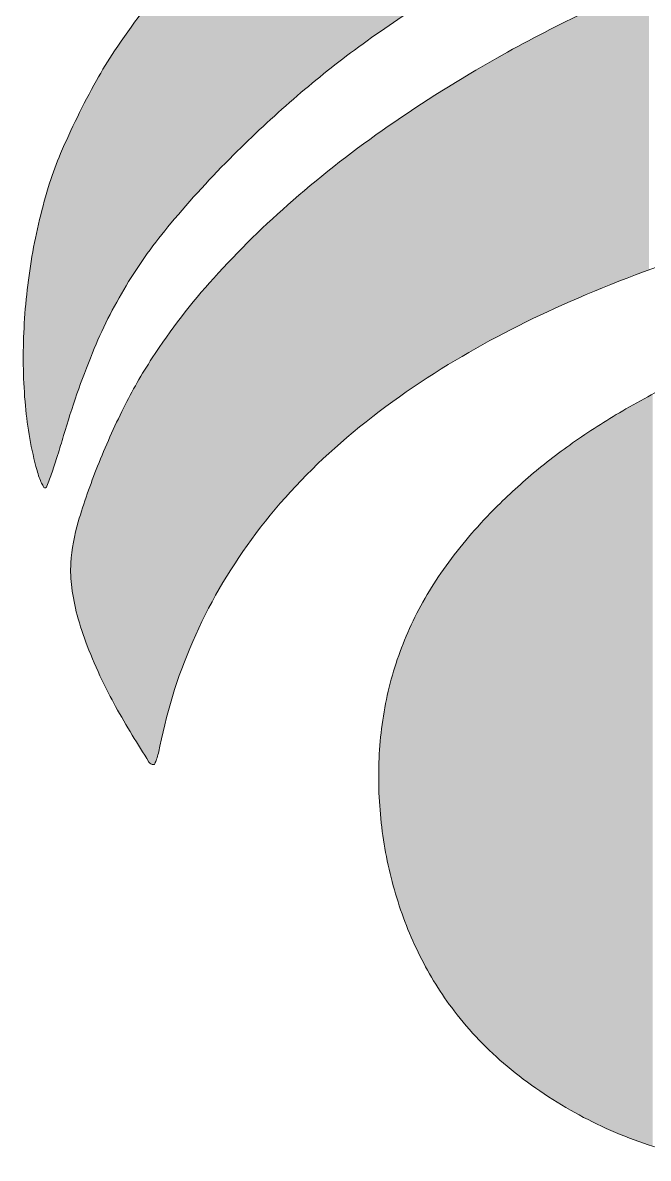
# Model space of a CAD drawing. Extents: x -882 to 613, y -179 to 366.
# Drawn here: x 412.93 to 417.63, y 100.53 to 109.05 of the extents above; entities that cross this region are included whole.
import ezdxf

# ---------------------------------------------------------------- set-up
doc = ezdxf.new("R2010")
doc.units = 0
doc.layers.get('0').update_dxf_attribs({"lineweight": 13})
doc.layers.add('G-XREF-____-OTLN', color=7, linetype='Continuous', lineweight=13)

# ---------------------------------------------------------------- blocks, each defined once
blk = doc.blocks.new('Blockreferenz-A0UJ2JDNXE')
at = {"layer": 'G-XREF-____-OTLN', "color": 242, "linetype": 'ByBlock', "lineweight": -2, "ltscale": 0.13, "true_color": 0xe50029}
for centre, major_axis, end_param in [((421.7307, 99.5181), (-3.9401, 9.8866), 0.135728), ((418.9271, 105.2791), (-4.8869, 4.1128), 0.109149), ((420.7955, 101.5805), (-4.8488, 7.6217), 0.070657), ((416.2457, 107.0761), (-2.6245, 1.7589), 0.0829), ((419.8438, 102.8661), (-4.4231, 5.9748), 0.078938), ((421.6934, 99.5839), (-5.2044, 9.1967), 0.091108), ((418.7506, 105.6831), (-5.266, 2.9286), 0.051133), ((420.853, 101.7066), (-5.8896, 6.7669), 0.068561), ((418.6082, 105.753), (-5.2663, 2.5857), 0.051285), ((420.3575, 101.5114), (-4.6837, 6.7576), 0.109968), ((415.3287, 107.1594), (-2.1125, 0.9059), 0.103249), ((420.1005, 102.4601), (-5.5869, 5.5941), 0.088022), ((417.2558, 106.5593), (-4.1217, 1.2835), 0.131493), ((419.5669, 102.42), (-4.6064, 5.2941), 0.118933), ((416.9199, 105.1283), (-2.8765, 2.4131), 0.153624), ((417.4786, 106.521), (-4.4772, 0.7703), 0.126554), ((421.452, 96.8451), (-3.487, 10.4645), 0.09603), ((417.8879, 103.9402), (-3.523, 3.19), 0.159272), ((416.7583, 105.2261), (-3.0503, 1.8467), 0.158377), ((420.0435, 100.0188), (-3.0659, 6.9083), 0.127481), ((417.1126, 106.5371), (-4.1726, 0.183), 0.131549), ((419.5095, 104.108), (-6.0545, 2.4606), 0.100627), ((417.0909, 104.4585), (-3.1873, 2.0726), 0.113901), ((419.2007, 101.4084), (-3.0765, 5.0728), 0.168728), ((421.2682, 99.4967), (-3.3712, 6.8844), 0.064878), ((415.6401, 106.4076), (-2.6881, -0.2364), 0.182485), ((418.7162, 103.6479), (-5.0275, 2.5075), 0.085003), ((419.9831, 101.7399), (-2.5254, 4.4081), 0.088302), ((405.5463, 108.2048), (7.6472, -2.4047), 0.019268), ((419.6281, 102.2495), (-2.5492, 3.6587), 0.094666), ((418.2171, 102.5439), (-2.901, 3.3487), 0.210015), ((409.0377, 107.1069), (4.1142, -1.4326), 0.030415), ((413.8566, 105.9136), (-0.8171, -0.2263), 0.065278), ((403.5461, 109.0191), (9.568, -3.4513), 0.011116), ((418.3173, 103.8062), (-4.8234, 1.9133), 0.085383), ((419.5168, 102.3807), (-2.7724, 3.2701), 0.097501), ((413.4646, 105.7769), (-0.4086, -0.1425), 0.107986), ((413.3842, 105.7387), (-0.3104, -0.1474), 0.103065), ((413.0958, 105.5744), (0.0061, -0.0184), 0.902856), ((413.0989, 105.5651), (-0.00827, -0.00503), 1.346011), ((419.0176, 102.8649), (-2.5783, 2.5005), 0.153205), ((414.6489, 104.9099), (-1.3006, 0.3913), 0.231362), ((417.8701, 102.806), (-3.1884, 2.4082), 0.222044), ((414.2514, 104.9341), (-0.9581, 0.0584), 0.192172), ((418.2722, 103.3935), (-2.1844, 1.5492), 0.190919), ((414.9251, 105.0231), (-1.6254, -0.2146), 0.128704), ((415.4454, 105.1615), (-2.1047, -0.5598), 0.111359), ((418.1212, 103.462), (-2.2876, 1.038), 0.197675), ((416.9446, 105.7453), (-3.5287, -1.3741), 0.073592), ((417.7282, 102.8702), (-3.4986, 1.5827), 0.228762), ((416.9414, 105.7437), (-3.4149, -1.6283), 0.059204), ((418.3518, 103.4084), (-2.6775, 0.6221), 0.184764), ((418.6008, 106.6592), (-4.9719, -2.7429), 0.04367), ((426.5233, 111.4926), (-12.7699, -7.7907), 0.015944), ((412.9409, 103.8211), (1.0089, -0.2558), 0.052253), ((413.3843, 103.7102), (0.5391, -0.2242), 0.063327), ((413.4018, 103.7042), (0.5347, -0.1837), 0.082512), ((418.7795, 103.3898), (-3.1739, 0.1382), 0.163181), ((413.9143, 103.5214), (-0.0351, -0.0222), 1.007049), ((413.9143, 103.4898), (0, -0.00988), 1.176629), ((418.6335, 103.3723), (-3.0082, -0.3617), 0.169087), ((418.5034, 103.3336), (-2.7743, -0.8241), 0.17308), ((418.2028, 103.184), (-2.2904, -1.14), 0.189849), ((418.205, 103.1857), (-2.0363, -1.5534), 0.225293), ((418.6838, 103.7613), (-2.1166, -2.5447), 0.185886), ((418.6246, 103.655), (-1.5507, -2.7857), 0.189091), ((418.2771, 102.6022), (-0.6519, -1.9747), 0.260451)]:
    blk.add_ellipse(centre, major_axis=major_axis, ratio=1, start_param=0, end_param=end_param, dxfattribs=at)
for points in [[(415.6636, 109.0144), (415.5498, 110.846), (415.6636, 110.9429)], [(415.6805, 109.0262), (415.6636, 110.9429), (415.6805, 110.9568)], [(415.6636, 109.0144), (415.6636, 110.9429), (415.6805, 109.0262)], [(415.6805, 109.0262), (415.6805, 110.9568), (415.8128, 109.1154)], [(415.5498, 108.9347), (415.4207, 110.7361), (415.5498, 110.846)], [(415.5498, 108.9347), (415.5498, 110.846), (415.6636, 109.0144)], [(415.4207, 108.8409), (415.3269, 110.6563), (415.4207, 110.7361)], [(415.4207, 108.8409), (415.4207, 110.7361), (415.5498, 108.9347)], [(415.3269, 108.7704), (415.2343, 110.5775), (415.3269, 110.6563)], [(415.3269, 108.7704), (415.3269, 110.6563), (415.4207, 108.8409)], [(415.2085, 108.6776), (415.1428, 110.4977), (415.2085, 110.5555)], [(415.2343, 108.6983), (415.2085, 110.5555), (415.2343, 110.5775)], [(415.2085, 108.6776), (415.2085, 110.5555), (415.2343, 108.6983)], [(415.2343, 108.6983), (415.2343, 110.5775), (415.3269, 108.7704)], [(415.1428, 108.6248), (415.0525, 110.4182), (415.1428, 110.4977)], [(415.1428, 108.6248), (415.1428, 110.4977), (415.2085, 108.6776)], [(414.9633, 108.4735), (414.8718, 110.2541), (414.9633, 110.3375)], [(415.0388, 108.5382), (414.9633, 110.3375), (415.0388, 110.4062)], [(414.9633, 108.4735), (414.9633, 110.3375), (415.0388, 108.5382)], [(415.0525, 108.5499), (415.0388, 110.4062), (415.0525, 110.4182)], [(415.0388, 108.5382), (415.0388, 110.4062), (415.0525, 108.5499)], [(415.0525, 108.5499), (415.0525, 110.4182), (415.1428, 108.6248)], [(414.8718, 108.3925), (414.8482, 110.2318), (414.8718, 110.2541)], [(414.8718, 108.3925), (414.8718, 110.2541), (414.9633, 108.4735)], [(414.8482, 108.3716), (414.7349, 110.1249), (414.8482, 110.2318)], [(414.8482, 108.3716), (414.8482, 110.2318), (414.8718, 108.3925)], [(414.7074, 108.2417), (414.6233, 110.0168), (414.7074, 110.099)], [(414.7349, 108.2677), (414.7074, 110.099), (414.7349, 110.1249)], [(414.7074, 108.2417), (414.7074, 110.099), (414.7349, 108.2677)], [(414.7349, 108.2677), (414.7349, 110.1249), (414.8482, 108.3716)], [(414.6233, 108.1619), (414.5458, 109.9411), (414.6233, 110.0168)], [(414.6233, 108.1619), (414.6233, 110.0168), (414.7074, 108.2417)], [(414.5136, 108.0542), (414.4408, 109.8349), (414.5136, 109.9085)], [(414.5458, 108.0858), (414.5136, 109.9085), (414.5458, 109.9411)], [(414.5136, 108.0542), (414.5136, 109.9085), (414.5458, 108.0858)], [(414.5458, 108.0858), (414.5458, 109.9411), (414.6233, 108.1619)], [(414.4408, 107.9802), (414.416, 109.8089), (414.4408, 109.8349)], [(414.4408, 107.9802), (414.4408, 109.8349), (414.5136, 108.0542)], [(414.416, 107.9549), (414.3377, 109.7268), (414.416, 109.8089)], [(414.416, 107.9549), (414.416, 109.8089), (414.4408, 107.9802)], [(414.3201, 107.854), (414.2366, 109.617), (414.3201, 109.7077)], [(414.3377, 107.8725), (414.3201, 109.7077), (414.3377, 109.7268)], [(414.3201, 107.854), (414.3201, 109.7077), (414.3377, 107.8725)], [(414.3377, 107.8725), (414.3377, 109.7268), (414.416, 107.9549)], [(414.2261, 107.7514), (414.1374, 109.5053), (414.2261, 109.6051)], [(414.2366, 107.7629), (414.2261, 109.6051), (414.2366, 109.617)], [(414.2261, 107.7514), (414.2261, 109.6051), (414.2366, 107.7629)], [(414.2366, 107.7629), (414.2366, 109.617), (414.3201, 107.854)], [(414.1338, 107.6472), (414.0435, 109.3956), (414.1338, 109.5011)], [(414.1374, 107.6512), (414.1338, 109.5011), (414.1374, 109.5053)], [(414.1338, 107.6472), (414.1338, 109.5011), (414.1374, 107.6512)], [(414.1374, 107.6512), (414.1374, 109.5053), (414.2261, 107.7514)], [(413.9826, 107.4669), (413.9662, 109.3023), (413.9826, 109.3222)], [(414.0402, 107.5374), (413.9826, 109.3222), (414.0402, 109.3919)], [(413.9826, 107.4669), (413.9826, 109.3222), (414.0402, 107.5374)], [(414.0435, 107.5414), (414.0402, 109.3919), (414.0435, 109.3956)], [(414.0402, 107.5374), (414.0402, 109.3919), (414.0435, 107.5414)], [(414.0435, 107.5414), (414.0435, 109.3956), (414.1338, 107.6472)], [(417.5679, 107.1685), (417.4667, 109.2687), (417.5679, 109.3131)], [(417.6318, 107.1926), (417.5679, 109.3131), (417.6318, 109.3394)], [(417.5679, 107.1685), (417.5679, 109.3131), (417.6318, 107.1926)], [(413.9237, 107.391), (413.8939, 109.2114), (413.9237, 109.2489)], [(413.9662, 107.4458), (413.9237, 109.2489), (413.9662, 109.3023)], [(413.9237, 107.391), (413.9237, 109.2489), (413.9662, 107.4458)], [(413.9662, 107.4458), (413.9662, 109.3023), (413.9826, 107.4669)], [(417.4667, 107.1302), (417.3474, 109.2164), (417.4667, 109.2687)], [(417.4667, 107.1302), (417.4667, 109.2687), (417.5679, 107.1685)], [(413.8668, 107.3135), (413.8232, 109.1192), (413.8668, 109.1761)], [(413.8939, 107.3504), (413.8668, 109.1761), (413.8939, 109.2114)], [(413.8668, 107.3135), (413.8668, 109.1761), (413.8939, 107.3504)], [(413.8939, 107.3504), (413.8939, 109.2114), (413.9237, 107.391)], [(417.3026, 107.0651), (417.1396, 109.1196), (417.3026, 109.1955)], [(417.3474, 107.0829), (417.3026, 109.1955), (417.3474, 109.2164)], [(417.3026, 107.0651), (417.3026, 109.1955), (417.3474, 107.0829)], [(417.3474, 107.0829), (417.3474, 109.2164), (417.4667, 107.1302)], [(413.8118, 107.2346), (413.7589, 109.0322), (413.8118, 109.1038)], [(413.8232, 107.2509), (413.8118, 109.1038), (413.8232, 109.1192)], [(413.8118, 107.2346), (413.8118, 109.1038), (413.8232, 107.2509)], [(413.8232, 107.2509), (413.8232, 109.1192), (413.8668, 107.3135)], [(417.1292, 106.9929), (416.9776, 109.04), (417.1292, 109.1148)], [(417.1396, 106.9974), (417.1292, 109.1148), (417.1396, 109.1196)], [(417.1292, 106.9929), (417.1292, 109.1148), (417.1396, 106.9974)], [(417.1396, 106.9974), (417.1396, 109.1196), (417.3026, 107.0651)], [(413.7542, 107.1467), (413.7081, 108.9609), (413.7542, 109.0257)], [(413.7589, 107.1544), (413.7542, 109.0257), (413.7589, 109.0322)], [(413.7542, 107.1467), (413.7542, 109.0257), (413.7589, 107.1544)], [(413.7589, 107.1544), (413.7589, 109.0322), (413.8118, 107.2346)], [(416.9133, 106.8977), (416.8316, 108.9656), (416.9133, 109.0082)], [(416.9776, 106.927), (416.9133, 109.0082), (416.9776, 109.04)], [(416.9133, 106.8977), (416.9133, 109.0082), (416.9776, 106.927)], [(416.9776, 106.927), (416.9776, 109.04), (417.1292, 106.9929)], [(413.6604, 106.9916), (413.6213, 108.8351), (413.6604, 108.8923)], [(413.6869, 107.0367), (413.6604, 108.8923), (413.6869, 108.931)], [(413.6604, 106.9916), (413.6604, 108.8923), (413.6869, 107.0367)], [(413.7081, 107.0728), (413.6869, 108.931), (413.7081, 108.9609)], [(413.6869, 107.0367), (413.6869, 108.931), (413.7081, 107.0728)], [(413.7081, 107.0728), (413.7081, 108.9609), (413.7542, 107.1467)], [(416.6869, 106.7906), (416.5438, 108.8109), (416.6869, 108.8897)], [(416.6999, 106.7968), (416.6869, 108.8897), (416.6999, 108.8968)], [(416.6869, 106.7906), (416.6869, 108.8897), (416.6999, 106.7968)], [(416.8316, 106.8604), (416.6999, 108.8968), (416.8316, 108.9656)], [(416.6999, 106.7968), (416.6999, 108.8968), (416.8316, 106.8604)], [(416.8316, 106.8604), (416.8316, 108.9656), (416.9133, 106.8977)], [(413.6149, 106.9093), (413.5925, 108.7913), (413.6149, 108.8253)], [(413.6213, 106.9209), (413.6149, 108.8253), (413.6213, 108.8351)], [(413.6149, 106.9093), (413.6149, 108.8253), (413.6213, 106.9209)], [(413.6213, 106.9209), (413.6213, 108.8351), (413.6604, 106.9916)], [(416.5438, 106.7177), (416.489, 108.7807), (416.5438, 108.8109)], [(416.5438, 106.7177), (416.5438, 108.8109), (416.6869, 106.7906)], [(413.5644, 106.811), (413.5371, 108.7024), (413.5644, 108.7471)], [(413.5715, 106.8257), (413.5644, 108.7471), (413.5715, 108.7583)], [(413.5644, 106.811), (413.5644, 108.7471), (413.5715, 106.8257)], [(413.5925, 106.8661), (413.5715, 108.7583), (413.5925, 108.7913)], [(413.5715, 106.8257), (413.5715, 108.7583), (413.5925, 106.8661)], [(413.5925, 106.8661), (413.5925, 108.7913), (413.6149, 106.9093)], [(416.4023, 106.6419), (416.3223, 108.6843), (416.4023, 108.7305)], [(416.489, 106.6883), (416.4023, 108.7305), (416.489, 108.7807)], [(416.4023, 106.6419), (416.4023, 108.7305), (416.489, 106.6883)], [(416.489, 106.6883), (416.489, 108.7807), (416.5438, 106.7177)], [(413.5105, 106.697), (413.4916, 108.6239), (413.5105, 108.6573)], [(413.5304, 106.741), (413.5105, 108.6573), (413.5304, 108.6911)], [(413.5105, 106.697), (413.5105, 108.6573), (413.5304, 106.741)], [(413.5371, 106.7547), (413.5304, 108.6911), (413.5371, 108.7024)], [(413.5304, 106.741), (413.5304, 108.6911), (413.5371, 106.7547)], [(413.5371, 106.7547), (413.5371, 108.7024), (413.5644, 106.811)], [(416.2624, 106.563), (416.1574, 108.5849), (416.2624, 108.6482)], [(416.3223, 106.5968), (416.2624, 108.6482), (416.3223, 108.6843)], [(416.2624, 106.563), (416.2624, 108.6482), (416.3223, 106.5968)], [(416.3223, 106.5968), (416.3223, 108.6843), (416.4023, 106.6419)], [(413.455, 106.5686), (413.4355, 108.5215), (413.455, 108.5573)], [(413.4847, 106.6389), (413.455, 108.5573), (413.4847, 108.6117)], [(413.455, 106.5686), (413.455, 108.5573), (413.4847, 106.6389)], [(413.4916, 106.6553), (413.4847, 108.6117), (413.4916, 108.6239)], [(413.4847, 106.6389), (413.4847, 108.6117), (413.4916, 106.6553)], [(413.4916, 106.6553), (413.4916, 108.6239), (413.5105, 106.697)], [(416.1242, 106.4812), (415.9943, 108.4826), (416.1242, 108.5641)], [(416.1574, 106.5008), (416.1242, 108.5641), (416.1574, 108.5849)], [(416.1242, 106.4812), (416.1242, 108.5641), (416.1574, 106.5008)], [(416.1574, 106.5008), (416.1574, 108.5849), (416.2624, 106.563)], [(413.4146, 106.4667), (413.3879, 108.4305), (413.4146, 108.4815)], [(413.4355, 106.5195), (413.4146, 108.4815), (413.4355, 108.5215)], [(413.4146, 106.4667), (413.4146, 108.4815), (413.4355, 106.5195)], [(413.4355, 106.5195), (413.4355, 108.5215), (413.455, 106.5686)], [(415.9828, 106.3927), (415.8439, 108.3843), (415.9828, 108.4751)], [(415.9943, 106.3999), (415.9828, 108.4751), (415.9943, 108.4826)], [(415.9828, 106.3927), (415.9828, 108.4751), (415.9943, 106.3999)], [(415.9943, 106.3999), (415.9943, 108.4826), (416.1242, 106.4812)], [(413.3759, 106.3642), (413.3419, 108.3387), (413.3759, 108.4066)], [(413.3879, 106.396), (413.3759, 108.4066), (413.3879, 108.4305)], [(413.3759, 106.3642), (413.3759, 108.4066), (413.3879, 106.396)], [(413.3879, 106.396), (413.3879, 108.4305), (413.4146, 106.4667)], [(415.8331, 106.2926), (415.7077, 108.292), (415.8331, 108.3772)], [(415.8439, 106.3002), (415.8331, 108.3772), (415.8439, 108.3843)], [(415.8331, 106.2926), (415.8331, 108.3772), (415.8439, 106.3002)], [(415.8439, 106.3002), (415.8439, 108.3843), (415.9828, 106.3927)], [(413.3389, 106.261), (413.3037, 108.2593), (413.3389, 108.3326)], [(413.3419, 106.2692), (413.3389, 108.3326), (413.3419, 108.3387)], [(413.3389, 106.261), (413.3389, 108.3326), (413.3419, 106.2692)], [(413.3419, 106.2692), (413.3419, 108.3387), (413.3759, 106.3642)], [(415.7077, 106.2039), (415.6738, 108.269), (415.7077, 108.292)], [(415.7077, 106.2039), (415.7077, 108.292), (415.8331, 106.2926)], [(413.2984, 106.1409), (413.2702, 108.1869), (413.2984, 108.2483)], [(413.3037, 106.1572), (413.2984, 108.2483), (413.3037, 108.2593)], [(413.2984, 106.1409), (413.2984, 108.2483), (413.3037, 106.1572)], [(413.3037, 106.1572), (413.3037, 108.2593), (413.3389, 106.261)], [(415.6738, 106.1785), (415.5743, 108.1986), (415.6738, 108.269)], [(415.6738, 106.1785), (415.6738, 108.269), (415.7077, 106.2039)], [(413.2565, 106.0078), (413.2384, 108.116), (413.2565, 108.1572)], [(413.2702, 106.0528), (413.2565, 108.1572), (413.2702, 108.1869)], [(413.2565, 106.0078), (413.2565, 108.1572), (413.2702, 106.0528)], [(413.2702, 106.0528), (413.2702, 108.1869), (413.2984, 106.1409)], [(415.5508, 106.0852), (415.4437, 108.1033), (415.5508, 108.182)], [(415.5743, 106.1038), (415.5508, 108.182), (415.5743, 108.1986)], [(415.5508, 106.0852), (415.5508, 108.182), (415.5743, 106.1038)], [(415.5743, 106.1038), (415.5743, 108.1986), (415.6738, 106.1785)], [(413.2162, 105.8736), (413.201, 108.0289), (413.2162, 108.0654)], [(413.2163, 105.8739), (413.2162, 108.0654), (413.2163, 108.0656)], [(413.2162, 105.8736), (413.2162, 108.0654), (413.2163, 105.8739)], [(413.2384, 105.9479), (413.2163, 108.0656), (413.2384, 108.116)], [(413.2163, 105.8739), (413.2163, 108.0656), (413.2384, 105.9479)], [(413.2384, 105.9479), (413.2384, 108.116), (413.2565, 106.0078)], [(415.4293, 105.9879), (415.316, 108.0063), (415.4293, 108.0928)], [(415.4437, 106), (415.4293, 108.0928), (415.4437, 108.1033)], [(415.4293, 105.9879), (415.4293, 108.0928), (415.4437, 106)], [(415.4437, 106), (415.4437, 108.1033), (415.5508, 106.0852)], [(413.1723, 105.7345), (413.1589, 107.9179), (413.1723, 107.9552)], [(413.1732, 105.7371), (413.1723, 107.9552), (413.1732, 107.9575)], [(413.1723, 105.7345), (413.1723, 107.9552), (413.1732, 105.7371)], [(413.1863, 105.7778), (413.1732, 107.9575), (413.1863, 107.9921)], [(413.1732, 105.7371), (413.1732, 107.9575), (413.1863, 105.7778)], [(413.1935, 105.8001), (413.1863, 107.9921), (413.1935, 108.0103)], [(413.1863, 105.7778), (413.1863, 107.9921), (413.1935, 105.8001)], [(413.201, 105.8242), (413.1935, 108.0103), (413.201, 108.0289)], [(413.1935, 105.8001), (413.1935, 108.0103), (413.201, 105.8242)], [(413.201, 105.8242), (413.201, 108.0289), (413.2162, 105.8736)], [(415.3096, 105.8867), (415.2006, 107.9151), (415.3096, 108.0014)], [(415.316, 105.8925), (415.3096, 108.0014), (415.316, 108.0063)], [(415.3096, 105.8867), (415.3096, 108.0014), (415.316, 105.8925)], [(415.316, 105.8925), (415.316, 108.0063), (415.4293, 105.9879)], [(413.1462, 105.6582), (413.1341, 107.8428), (413.1462, 107.8805)], [(413.1519, 105.6744), (413.1462, 107.8805), (413.1519, 107.8972)], [(413.1462, 105.6582), (413.1462, 107.8805), (413.1519, 105.6744)], [(413.1589, 105.6951), (413.1519, 107.8972), (413.1589, 107.9179)], [(413.1519, 105.6744), (413.1519, 107.8972), (413.1589, 105.6951)], [(413.1589, 105.6951), (413.1589, 107.9179), (413.1723, 105.7345)], [(415.1915, 105.7801), (415.0889, 107.8234), (415.1915, 107.9078)], [(415.2006, 105.789), (415.1915, 107.9078), (415.2006, 107.9151)], [(415.1915, 105.7801), (415.1915, 107.9078), (415.2006, 105.789)], [(415.2006, 105.789), (415.2006, 107.9151), (415.3096, 105.8867)], [(413.1331, 105.621), (413.1141, 107.776), (413.1331, 107.8395)], [(413.1341, 105.6238), (413.1331, 107.8395), (413.1341, 107.8428)], [(413.1331, 105.621), (413.1331, 107.8395), (413.1341, 105.6238)], [(413.1341, 105.6238), (413.1341, 107.8428), (413.1462, 105.6582)], [(415.0751, 105.6671), (414.981, 107.7317), (415.0751, 107.812)], [(415.0889, 105.6814), (415.0751, 107.812), (415.0889, 107.8234)], [(415.0751, 105.6671), (415.0751, 107.812), (415.0889, 105.6814)], [(415.0889, 105.6814), (415.0889, 107.8234), (415.1915, 105.7801)], [(413.0906, 105.5601), (413.0876, 107.6819), (413.0906, 107.6929)], [(413.0915, 105.5589), (413.0906, 107.6929), (413.0915, 107.6959)], [(413.0906, 105.5601), (413.0906, 107.6929), (413.0915, 105.5589)], [(413.0925, 105.5579), (413.0915, 107.6959), (413.0925, 107.6996)], [(413.0915, 105.5589), (413.0915, 107.6959), (413.0925, 105.5579)], [(413.0936, 105.557), (413.0925, 107.6996), (413.0936, 107.7038)], [(413.0925, 105.5579), (413.0925, 107.6996), (413.0936, 105.557)], [(413.0949, 105.5563), (413.0936, 107.7038), (413.0949, 107.7084)], [(413.0936, 105.557), (413.0936, 107.7038), (413.0949, 105.5563)], [(413.0962, 105.5558), (413.0949, 107.7084), (413.0962, 107.7133)], [(413.0949, 105.5563), (413.0949, 107.7084), (413.0962, 105.5558)], [(413.0977, 105.5555), (413.0962, 107.7133), (413.0977, 107.7184)], [(413.0962, 105.5558), (413.0962, 107.7133), (413.0977, 105.5555)], [(413.0991, 105.5555), (413.0977, 107.7184), (413.0991, 107.7237)], [(413.0977, 105.5555), (413.0977, 107.7184), (413.0991, 105.5555)], [(413.1005, 105.5556), (413.0991, 107.7237), (413.1005, 107.7289)], [(413.0991, 105.5555), (413.0991, 107.7237), (413.1005, 105.5556)], [(413.1019, 105.556), (413.1005, 107.7289), (413.1019, 107.734)], [(413.1005, 105.5556), (413.1005, 107.7289), (413.1019, 105.556)], [(413.1046, 105.5571), (413.1019, 107.734), (413.1046, 107.7438)], [(413.1019, 105.556), (413.1019, 107.734), (413.1046, 105.5571)], [(413.107, 105.5585), (413.1046, 107.7438), (413.107, 107.7522)], [(413.1046, 105.5571), (413.1046, 107.7438), (413.107, 105.5585)], [(413.1071, 105.5586), (413.107, 107.7522), (413.1071, 107.7528)], [(413.107, 105.5585), (413.107, 107.7522), (413.1071, 105.5586)], [(413.1094, 105.5605), (413.1071, 107.7528), (413.1094, 107.7602)], [(413.1071, 105.5586), (413.1071, 107.7528), (413.1094, 105.5605)], [(413.1113, 105.5627), (413.1094, 107.7602), (413.1113, 107.7667)], [(413.1094, 105.5605), (413.1094, 107.7602), (413.1113, 105.5627)], [(413.1129, 105.5651), (413.1113, 107.7667), (413.1129, 107.772)], [(413.1113, 105.5627), (413.1113, 107.7667), (413.1129, 105.5651)], [(413.1141, 105.5678), (413.1129, 107.772), (413.1141, 107.776)], [(413.1129, 105.5651), (413.1129, 107.772), (413.1141, 105.5678)], [(413.1141, 105.5678), (413.1141, 107.776), (413.1331, 105.621)], [(414.9605, 105.5473), (414.8771, 107.6401), (414.9605, 107.7142)], [(414.981, 105.57), (414.9605, 107.7142), (414.981, 107.7317)], [(414.9605, 105.5473), (414.9605, 107.7142), (414.981, 105.57)], [(414.981, 105.57), (414.981, 107.7317), (415.0751, 105.6671)], [(413.0705, 105.5983), (413.0674, 107.6037), (413.0705, 107.6162)], [(413.0738, 105.5913), (413.0705, 107.6162), (413.0738, 107.6292)], [(413.0705, 105.5983), (413.0705, 107.6162), (413.0738, 105.5913)], [(413.0764, 105.5859), (413.0738, 107.6292), (413.0764, 107.6394)], [(413.0738, 105.5913), (413.0738, 107.6292), (413.0764, 105.5859)], [(413.0791, 105.5807), (413.0764, 107.6394), (413.0791, 107.65)], [(413.0764, 105.5859), (413.0764, 107.6394), (413.0791, 105.5807)], [(413.0818, 105.5755), (413.0791, 107.65), (413.0818, 107.6609)], [(413.0791, 105.5807), (413.0791, 107.65), (413.0818, 105.5755)], [(413.0847, 105.5703), (413.0818, 107.661), (413.0847, 107.6713)], [(413.0818, 105.5754), (413.0818, 107.6609), (413.0818, 107.661)], [(413.0818, 105.5754), (413.0818, 107.661), (413.0847, 105.5703)], [(413.0818, 105.5755), (413.0818, 107.6609), (413.0818, 105.5754)], [(413.0876, 105.5652), (413.0847, 107.6713), (413.0876, 107.6819)], [(413.0847, 105.5703), (413.0847, 107.6713), (413.0876, 105.5652)], [(413.0876, 105.5652), (413.0876, 107.6819), (413.0906, 105.5601)], [(414.8565, 105.4304), (414.7773, 107.5487), (414.8565, 107.6218)], [(414.8771, 105.4549), (414.8565, 107.6218), (414.8771, 107.6401)], [(414.8565, 105.4304), (414.8565, 107.6218), (414.8771, 105.4549)], [(414.8771, 105.4549), (414.8771, 107.6401), (414.9605, 105.5473)], [(413.0516, 105.6476), (413.0474, 107.5199), (413.0516, 107.5384)], [(413.0561, 105.6345), (413.0516, 107.5384), (413.0561, 107.5578)], [(413.0516, 105.6476), (413.0516, 107.5384), (413.0561, 105.6345)], [(413.0587, 105.6272), (413.0561, 107.5578), (413.0587, 107.5693)], [(413.0561, 105.6345), (413.0561, 107.5578), (413.0587, 105.6272)], [(413.0615, 105.6198), (413.0587, 107.5693), (413.0615, 107.5802)], [(413.0587, 105.6272), (413.0587, 107.5693), (413.0587, 105.6271)], [(413.0587, 105.6271), (413.0587, 107.5693), (413.0587, 107.5693)], [(413.0587, 105.6271), (413.0587, 107.5693), (413.0615, 105.6198)], [(413.0644, 105.6126), (413.0615, 107.5802), (413.0644, 107.5917)], [(413.0615, 105.6198), (413.0615, 107.5802), (413.0644, 105.6126)], [(413.0674, 105.6054), (413.0644, 107.5917), (413.0674, 107.6037)], [(413.0644, 105.6126), (413.0644, 107.5917), (413.0674, 105.6054)], [(413.0674, 105.6054), (413.0674, 107.6037), (413.0705, 105.5983)], [(414.7543, 105.3069), (414.6817, 107.4576), (414.7543, 107.5274)], [(414.7773, 105.3363), (414.7543, 107.5274), (414.7773, 107.5487)], [(414.7543, 105.3069), (414.7543, 107.5274), (414.7773, 105.3363)], [(414.7773, 105.3363), (414.7773, 107.5487), (414.8565, 105.4304)], [(413.0376, 105.695), (413.0189, 107.3863), (413.0376, 107.477)], [(413.0396, 105.6873), (413.0376, 107.477), (413.0396, 107.4858)], [(413.0376, 105.695), (413.0376, 107.477), (413.0396, 105.6873)], [(413.0434, 105.674), (413.0396, 107.4858), (413.0434, 107.5024)], [(413.0396, 105.6873), (413.0396, 107.4858), (413.0434, 105.674)], [(413.0474, 105.6607), (413.0434, 107.5024), (413.0474, 107.5199)], [(413.0434, 105.674), (413.0434, 107.5024), (413.0474, 105.6607)], [(413.0474, 105.6607), (413.0474, 107.5199), (413.0516, 105.6476)], [(414.6817, 105.2142), (414.654, 107.431), (414.6817, 107.4576)], [(414.6817, 105.2142), (414.6817, 107.4576), (414.7543, 105.3069)], [(413.0185, 105.7684), (413.0014, 107.2913), (413.0185, 107.3844)], [(413.0189, 105.7667), (413.0185, 107.3844), (413.0189, 107.3863)], [(413.0185, 105.7684), (413.0185, 107.3844), (413.0189, 105.7667)], [(413.0189, 105.7667), (413.0189, 107.3863), (413.0376, 105.695)], [(414.5948, 105.0945), (414.5557, 107.3327), (414.5948, 107.3718)], [(414.654, 105.1761), (414.5948, 107.3718), (414.654, 107.431)], [(414.5948, 105.0945), (414.5948, 107.3718), (414.654, 105.1761)], [(414.654, 105.1761), (414.654, 107.431), (414.6817, 105.2142)], [(413.0006, 105.8467), (412.9862, 107.1967), (413.0006, 107.2863)], [(413.0014, 105.8431), (413.0006, 107.2863), (413.0014, 107.2913)], [(413.0006, 105.8467), (413.0006, 107.2863), (413.0014, 105.8431)], [(413.0014, 105.8431), (413.0014, 107.2913), (413.0185, 105.7684)], [(414.5123, 104.9718), (414.4593, 107.2324), (414.5123, 107.2876)], [(414.5557, 105.0363), (414.5123, 107.2876), (414.5557, 107.3327)], [(414.5123, 104.9718), (414.5123, 107.2876), (414.5557, 105.0363)], [(414.5557, 105.0363), (414.5557, 107.3327), (414.5948, 105.0945)], [(412.9848, 105.9272), (412.9729, 107.1018), (412.9848, 107.1867)], [(412.9862, 105.9201), (412.9848, 107.1867), (412.9862, 107.1967)], [(412.9848, 105.9272), (412.9848, 107.1867), (412.9862, 105.9201)], [(412.9862, 105.9201), (412.9862, 107.1967), (413.0006, 105.8467)], [(414.4345, 104.8461), (414.3649, 107.1302), (414.4345, 107.2056)], [(414.4593, 104.8861), (414.4345, 107.2056), (414.4593, 107.2324)], [(414.4345, 104.8461), (414.4345, 107.2056), (414.4593, 104.8861)], [(414.4593, 104.8861), (414.4593, 107.2324), (414.5123, 104.9718)], [(412.9729, 105.9989), (412.9714, 107.0889), (412.9729, 107.1018)], [(412.9729, 105.9989), (412.9729, 107.1018), (412.9848, 105.9272)], [(414.3614, 104.7176), (414.293, 107.0487), (414.3614, 107.1262)], [(414.3649, 104.7238), (414.3614, 107.1262), (414.3649, 107.1302)], [(414.3614, 104.7176), (414.3614, 107.1262), (414.3649, 104.7238)], [(414.3649, 104.7238), (414.3649, 107.1302), (414.4345, 104.8461)], [(412.9714, 106.0082), (412.9617, 107.0067), (412.9714, 107.0889)], [(412.9714, 106.0082), (412.9714, 107.0889), (412.9729, 105.9989)], [(414.2815, 104.5621), (414.2296, 106.9735), (414.2815, 107.0356)], [(414.293, 104.5865), (414.2815, 107.0356), (414.293, 107.0487)], [(414.2815, 104.5621), (414.2815, 107.0356), (414.293, 104.5865)], [(414.293, 104.5865), (414.293, 107.0487), (414.3614, 104.7176)], [(412.9605, 106.0895), (412.9524, 106.9113), (412.9605, 106.9944)], [(412.9617, 106.0807), (412.9605, 106.9944), (412.9617, 107.0067)], [(412.9605, 106.0895), (412.9605, 106.9944), (412.9617, 106.0807)], [(412.9617, 106.0807), (412.9617, 107.0067), (412.9714, 106.0082)], [(414.2006, 104.3853), (414.1718, 106.9024), (414.2006, 106.9388)], [(414.2296, 104.4529), (414.2006, 106.9388), (414.2296, 106.9735)], [(414.2006, 104.3853), (414.2006, 106.9388), (414.2296, 104.4529)], [(414.2296, 104.4529), (414.2296, 106.9735), (414.2815, 104.5621)], [(412.952, 106.1712), (412.9452, 106.8157), (412.952, 106.9062)], [(412.9524, 106.1674), (412.952, 106.9062), (412.9524, 106.9113)], [(412.952, 106.1712), (412.952, 106.9062), (412.9524, 106.1674)], [(412.9524, 106.1674), (412.9524, 106.9113), (412.9605, 106.0895)], [(414.1718, 104.3184), (414.1223, 106.8398), (414.1718, 106.9024)], [(414.1718, 104.3184), (414.1718, 106.9024), (414.2006, 104.3853)], [(412.945, 106.2625), (412.94, 106.7202), (412.945, 106.8124)], [(412.9452, 106.2601), (412.945, 106.8124), (412.9452, 106.8157)], [(412.945, 106.2625), (412.945, 106.8124), (412.9452, 106.2601)], [(412.9452, 106.2601), (412.9452, 106.8157), (412.952, 106.1712)], [(414.0718, 104.0432), (414.0467, 106.7389), (414.0718, 106.7725)], [(414.1192, 104.1818), (414.0718, 106.7725), (414.1192, 106.8357)], [(414.0718, 104.0432), (414.0718, 106.7725), (414.1192, 104.1818)], [(414.1223, 104.1898), (414.1192, 106.8357), (414.1223, 106.8398)], [(414.1192, 104.1818), (414.1192, 106.8357), (414.1223, 104.1898)], [(414.1223, 104.1898), (414.1223, 106.8398), (414.1718, 104.3184)], [(412.94, 106.3541), (412.937, 106.6287), (412.94, 106.7201)], [(412.94, 106.3539), (412.94, 106.7201), (412.94, 106.7202)], [(412.94, 106.3539), (412.94, 106.7202), (412.945, 106.2625)], [(412.94, 106.3541), (412.94, 106.7201), (412.94, 106.3539)], [(414.0298, 103.903), (413.9931, 106.6633), (414.0298, 106.715)], [(414.0467, 103.9593), (414.0298, 106.715), (414.0467, 106.7389)], [(414.0298, 103.903), (414.0298, 106.715), (414.0467, 103.9593)], [(414.0467, 103.9593), (414.0467, 106.7389), (414.0718, 104.0432)], [(412.937, 106.4457), (412.936, 106.537), (412.937, 106.6285)], [(412.937, 106.4454), (412.937, 106.6285), (412.937, 106.6287)], [(412.937, 106.4454), (412.937, 106.6287), (412.94, 106.3541)], [(412.937, 106.4457), (412.937, 106.6285), (412.937, 106.4454)], [(413.9423, 103.5383), (413.9395, 106.5848), (413.9423, 106.589)], [(413.945, 103.5472), (413.9423, 106.589), (413.945, 106.593)], [(413.9423, 103.5383), (413.9423, 106.589), (413.945, 103.5472)], [(413.9475, 103.5562), (413.945, 106.593), (413.9475, 106.5967)], [(413.945, 103.5472), (413.945, 106.593), (413.9475, 103.5562)], [(413.9499, 103.5652), (413.9475, 106.5967), (413.9499, 106.6003)], [(413.9475, 103.5562), (413.9475, 106.5967), (413.9499, 103.5652)], [(413.9542, 103.5828), (413.9499, 106.6003), (413.9542, 106.6067)], [(413.9499, 103.5652), (413.9499, 106.6003), (413.9542, 103.5828)], [(413.9582, 103.6005), (413.9542, 106.6067), (413.9582, 106.6127)], [(413.9542, 103.5828), (413.9542, 106.6067), (413.9582, 103.6005)], [(413.9618, 103.6183), (413.9582, 106.6127), (413.9618, 106.6182)], [(413.9582, 103.6005), (413.9582, 106.6127), (413.9618, 103.6183)], [(413.9737, 103.6726), (413.9618, 106.6182), (413.9737, 106.6359)], [(413.9618, 103.6183), (413.9618, 106.6182), (413.9737, 103.6726)], [(413.9931, 103.7613), (413.9737, 106.6359), (413.9931, 106.6633)], [(413.9737, 103.6726), (413.9737, 106.6359), (413.9931, 103.7613)], [(413.9931, 103.7613), (413.9931, 106.6633), (414.0298, 103.903)], [(413.8885, 103.4889), (413.8834, 106.4994), (413.8885, 106.5074)], [(413.8943, 103.485), (413.8885, 106.5074), (413.8943, 106.5165)], [(413.8885, 103.4889), (413.8885, 106.5074), (413.8943, 103.485)], [(413.9006, 103.4822), (413.8943, 106.5165), (413.9006, 106.5265)], [(413.8943, 103.485), (413.8943, 106.5165), (413.9006, 103.4822)], [(413.9036, 103.4814), (413.9006, 106.5265), (413.9036, 106.5311)], [(413.9006, 103.4822), (413.9006, 106.5265), (413.9036, 103.4814)], [(413.9074, 103.4805), (413.9036, 106.5311), (413.9074, 106.5368)], [(413.9036, 103.4814), (413.9036, 106.5311), (413.9074, 103.4805)], [(413.9143, 103.4799), (413.9074, 106.5368), (413.9143, 106.5472)], [(413.9074, 103.4805), (413.9074, 106.5368), (413.9143, 103.4799)], [(413.916, 103.48), (413.9143, 106.5472), (413.916, 106.5496)], [(413.9143, 103.4799), (413.9143, 106.5472), (413.916, 103.48)], [(413.9176, 103.4804), (413.916, 106.5496), (413.9176, 106.552)], [(413.916, 103.48), (413.916, 106.5496), (413.9176, 103.4804)], [(413.9191, 103.4811), (413.9176, 106.552), (413.9191, 106.5543)], [(413.9176, 103.4804), (413.9176, 106.552), (413.9191, 103.4811)], [(413.9205, 103.482), (413.9191, 106.5543), (413.9205, 106.5563)], [(413.9191, 103.4811), (413.9191, 106.5543), (413.9205, 103.482)], [(413.9217, 103.4832), (413.9205, 106.5563), (413.9217, 106.5581)], [(413.9205, 103.482), (413.9205, 106.5563), (413.9217, 103.4832)], [(413.9227, 103.4845), (413.9217, 106.5581), (413.9227, 106.5596)], [(413.9217, 103.4832), (413.9217, 106.5581), (413.9227, 103.4845)], [(413.9234, 103.486), (413.9227, 106.5596), (413.9234, 106.5608)], [(413.9227, 103.4845), (413.9227, 106.5596), (413.9234, 103.486)], [(413.9269, 103.4945), (413.9234, 106.5608), (413.9269, 106.566)], [(413.9234, 103.486), (413.9234, 106.5608), (413.9269, 103.4945)], [(413.9303, 103.5031), (413.9269, 106.566), (413.9303, 106.571)], [(413.9269, 103.4945), (413.9269, 106.566), (413.9303, 103.5031)], [(413.9335, 103.5118), (413.9303, 106.571), (413.9335, 106.5758)], [(413.9303, 103.5031), (413.9303, 106.571), (413.9335, 103.5118)], [(413.9365, 103.5205), (413.9335, 106.5758), (413.9365, 106.5804)], [(413.9335, 103.5118), (413.9335, 106.5758), (413.9365, 103.5205)], [(413.9395, 103.5294), (413.9365, 106.5804), (413.9395, 106.5848)], [(413.9365, 103.5205), (413.9365, 106.5804), (413.9395, 103.5294)], [(413.9395, 103.5294), (413.9395, 106.5848), (413.9423, 103.5383)], [(413.8648, 103.5222), (413.8272, 106.4086), (413.8648, 106.4702)], [(413.8792, 103.4992), (413.8648, 106.4702), (413.8792, 106.4928)], [(413.8648, 103.5222), (413.8648, 106.4702), (413.8792, 103.4992)], [(413.8834, 103.4937), (413.8792, 106.4928), (413.8834, 106.4994)], [(413.8792, 103.4992), (413.8792, 106.4928), (413.8834, 103.4937)], [(413.8834, 103.4937), (413.8834, 106.4994), (413.8885, 103.4889)], [(413.7908, 103.6411), (413.7555, 106.2833), (413.7908, 106.3463)], [(413.8159, 103.6003), (413.7908, 106.3463), (413.8159, 106.3892)], [(413.7908, 103.6411), (413.7908, 106.3463), (413.8159, 103.6003)], [(413.8272, 103.5822), (413.8159, 106.3892), (413.8272, 106.4086)], [(413.8159, 103.6003), (413.8159, 106.3892), (413.8272, 103.5822)], [(413.8272, 103.5822), (413.8272, 106.4086), (413.8648, 103.5222)], [(413.7534, 103.7018), (413.7215, 106.2197), (413.7534, 106.2793)], [(413.7555, 103.6983), (413.7534, 106.2793), (413.7555, 106.2833)], [(413.7534, 103.7018), (413.7534, 106.2793), (413.7555, 103.6983)], [(413.7555, 103.6983), (413.7555, 106.2833), (413.7908, 103.6411)], [(417.6582, 100.6174), (417.6252, 106.2409), (417.6582, 106.2588)], [(413.7108, 103.7727), (413.6886, 106.1554), (413.7108, 106.1988)], [(413.7215, 103.755), (413.7108, 106.1988), (413.7215, 106.2197)], [(413.7108, 103.7727), (413.7108, 106.1988), (413.7215, 103.755)], [(413.7215, 103.755), (413.7215, 106.2197), (413.7534, 103.7018)], [(417.5303, 100.6605), (417.4578, 106.148), (417.5303, 106.1888)], [(417.5661, 100.648), (417.5303, 106.1888), (417.5661, 106.209)], [(417.5303, 100.6605), (417.5303, 106.1888), (417.5661, 100.648)], [(417.6252, 100.6275), (417.5661, 106.209), (417.6252, 106.2409)], [(417.5661, 100.648), (417.5661, 106.209), (417.6252, 100.6275)], [(417.6252, 100.6275), (417.6252, 106.2409), (417.6582, 100.6174)], [(413.6693, 103.8442), (413.6467, 106.0696), (413.6693, 106.1158)], [(413.6886, 103.8109), (413.6693, 106.1158), (413.6886, 106.1554)], [(413.6693, 103.8442), (413.6693, 106.1158), (413.6886, 103.8109)], [(413.6886, 103.8109), (413.6886, 106.1554), (413.7108, 103.7727)], [(417.3439, 100.7353), (417.3037, 106.0561), (417.3439, 106.0806)], [(417.3803, 100.72), (417.3439, 106.0806), (417.3803, 106.1027)], [(417.3439, 100.7353), (417.3439, 106.0806), (417.3803, 100.72)], [(417.4365, 100.6964), (417.3803, 106.1027), (417.4365, 106.1356)], [(417.3803, 100.72), (417.3803, 106.1027), (417.4365, 100.6964)], [(417.4578, 100.6883), (417.4365, 106.1356), (417.4578, 106.148)], [(417.4365, 100.6964), (417.4365, 106.1356), (417.4578, 100.6883)], [(417.4578, 100.6883), (417.4578, 106.148), (417.5303, 100.6605)], [(413.6289, 103.9163), (413.6063, 105.983), (413.6289, 106.0313)], [(413.6467, 103.8844), (413.6289, 106.0313), (413.6467, 106.0696)], [(413.6289, 103.9163), (413.6289, 106.0313), (413.6467, 103.8844)], [(413.6467, 103.8844), (413.6467, 106.0696), (413.6693, 103.8442)], [(417.2279, 100.7894), (417.1625, 105.9651), (417.2279, 106.0081)], [(417.2525, 100.7772), (417.2279, 106.0081), (417.2525, 106.0237)], [(417.2279, 100.7894), (417.2279, 106.0081), (417.2525, 100.7772)], [(417.3037, 100.7537), (417.2525, 106.0237), (417.3037, 106.0561)], [(417.2525, 100.7772), (417.2525, 106.0237), (417.3037, 100.7537)], [(417.3037, 100.7537), (417.3037, 106.0561), (417.3439, 100.7353)], [(413.5934, 103.982), (413.5674, 105.8958), (413.5934, 105.9542)], [(413.6063, 103.9581), (413.5934, 105.9542), (413.6063, 105.983)], [(413.5934, 103.982), (413.5934, 105.9542), (413.6063, 103.9581)], [(413.6063, 103.9581), (413.6063, 105.983), (413.6289, 103.9163)], [(417.074, 100.8693), (417.01, 105.8592), (417.074, 105.9047)], [(417.0789, 100.8667), (417.074, 105.9047), (417.0789, 105.9081)], [(417.074, 100.8693), (417.074, 105.9047), (417.0789, 100.8667)], [(417.1529, 100.827), (417.0789, 105.9081), (417.1529, 105.9588)], [(417.0789, 100.8667), (417.0789, 105.9081), (417.1529, 100.827)], [(417.1625, 100.8218), (417.1529, 105.9588), (417.1625, 105.9651)], [(417.1529, 100.827), (417.1529, 105.9588), (417.1625, 100.8218)], [(417.1625, 100.8218), (417.1625, 105.9651), (417.2279, 100.7894)], [(413.5593, 104.0484), (413.5299, 105.808), (413.5593, 105.877)], [(413.5674, 104.0328), (413.5593, 105.877), (413.5674, 105.8958)], [(413.5593, 104.0484), (413.5593, 105.877), (413.5674, 104.0328)], [(413.5674, 104.0328), (413.5674, 105.8958), (413.5934, 103.982)], [(416.9851, 100.9205), (416.9422, 105.809), (416.9851, 105.8408)], [(417.01, 100.9062), (416.9851, 105.8408), (417.01, 105.8592)], [(416.9851, 100.9205), (416.9851, 105.8408), (417.01, 100.9062)], [(417.01, 100.9062), (417.01, 105.8592), (417.074, 100.8693)], [(413.5265, 104.1155), (413.4971, 105.7274), (413.5265, 105.7997)], [(413.5299, 104.1086), (413.5265, 105.7997), (413.5299, 105.808)], [(413.5265, 104.1155), (413.5265, 105.7997), (413.5299, 104.1086)], [(413.5299, 104.1086), (413.5299, 105.808), (413.5593, 104.0484)], [(416.8753, 100.9896), (416.8125, 105.7073), (416.8753, 105.7575)], [(416.898, 100.9745), (416.8753, 105.7575), (416.898, 105.775)], [(416.8753, 100.9896), (416.8753, 105.7575), (416.898, 100.9745)], [(416.9422, 100.9472), (416.898, 105.775), (416.9422, 105.809)], [(416.898, 100.9745), (416.898, 105.775), (416.9422, 100.9472)], [(416.9422, 100.9472), (416.9422, 105.809), (416.9851, 100.9205)], [(413.4689, 104.2423), (413.4619, 105.6369), (413.4689, 105.6548)], [(413.4939, 104.1859), (413.4689, 105.6548), (413.4939, 105.7195)], [(413.4689, 104.2423), (413.4689, 105.6548), (413.4939, 104.1859)], [(413.4971, 104.1786), (413.4939, 105.7195), (413.4971, 105.7274)], [(413.4939, 104.1859), (413.4939, 105.7195), (413.4971, 104.1786)], [(413.4971, 104.1786), (413.4971, 105.7274), (413.5265, 104.1155)], [(416.7444, 101.0794), (416.7288, 105.6374), (416.7444, 105.6508)], [(416.8093, 101.0334), (416.7444, 105.6508), (416.8093, 105.7048)], [(416.7444, 101.0794), (416.7444, 105.6508), (416.8093, 101.0334)], [(416.8125, 101.0312), (416.8093, 105.7048), (416.8125, 105.7073)], [(416.8093, 101.0334), (416.8093, 105.7048), (416.8125, 101.0312)], [(416.8125, 101.0312), (416.8125, 105.7073), (416.8753, 100.9896)], [(413.4418, 104.3065), (413.4314, 105.5537), (413.4418, 105.5821)], [(413.4619, 104.2588), (413.4418, 105.5821), (413.4619, 105.6369)], [(413.4418, 104.3065), (413.4418, 105.5821), (413.4619, 104.2588)], [(413.4619, 104.2588), (413.4619, 105.6369), (413.4689, 104.2423)], [(416.647, 101.1523), (416.6396, 105.559), (416.647, 105.5656)], [(416.6917, 101.1186), (416.647, 105.5656), (416.6917, 105.6053)], [(416.647, 101.1523), (416.647, 105.5656), (416.6917, 101.1186)], [(416.7288, 101.0905), (416.6917, 105.6053), (416.7288, 105.6374)], [(416.6917, 101.1186), (416.6917, 105.6053), (416.7288, 101.0905)], [(416.7288, 101.0905), (416.7288, 105.6374), (416.7444, 101.0794)], [(413.416, 104.3712), (413.4023, 105.47), (413.416, 105.5093)], [(413.4314, 104.3326), (413.416, 105.5093), (413.4314, 105.5537)], [(413.416, 104.3712), (413.416, 105.5093), (413.4314, 104.3326)], [(413.4314, 104.3326), (413.4314, 105.5537), (413.4418, 104.3065)], [(416.5672, 101.2166), (416.5379, 105.4638), (416.5672, 105.4917)], [(416.5884, 101.1996), (416.5672, 105.4917), (416.5884, 105.5118)], [(416.5672, 101.2166), (416.5672, 105.4917), (416.5884, 101.1996)], [(416.6396, 101.1583), (416.5884, 105.5118), (416.6396, 105.559)], [(416.5884, 101.1996), (416.5884, 105.5118), (416.6396, 101.1583)], [(416.6396, 101.1583), (416.6396, 105.559), (416.647, 101.1523)], [(413.388, 104.4471), (413.3751, 105.3875), (413.388, 105.4267)], [(413.4016, 104.409), (413.388, 105.4267), (413.4016, 105.4681)], [(413.388, 104.4471), (413.388, 105.4267), (413.4016, 104.409)], [(413.4023, 104.4074), (413.4016, 105.4681), (413.4023, 105.47)], [(413.4016, 104.409), (413.4016, 105.4681), (413.4023, 104.4074)], [(413.4023, 104.4074), (413.4023, 105.47), (413.416, 104.3712)], [(416.4882, 101.2853), (416.4393, 105.3654), (416.4882, 105.415)], [(416.4944, 101.2795), (416.4882, 105.415), (416.4944, 105.4212)], [(416.4882, 101.2853), (416.4882, 105.415), (416.4944, 101.2795)], [(416.5379, 101.242), (416.4944, 105.4212), (416.5379, 105.4638)], [(416.4944, 101.2795), (416.4944, 105.4212), (416.5379, 101.242)], [(416.5379, 101.242), (416.5379, 105.4638), (416.5672, 101.2166)], [(413.3515, 104.5627), (413.3483, 105.3012), (413.3515, 105.3113)], [(413.3629, 104.5239), (413.3515, 105.3113), (413.3629, 105.3483)], [(413.3515, 104.5627), (413.3515, 105.3113), (413.3629, 104.5239)], [(413.3746, 104.4871), (413.3629, 105.3483), (413.3746, 105.3858)], [(413.3629, 104.5239), (413.3629, 105.3483), (413.3746, 104.4871)], [(413.3751, 104.4854), (413.3746, 105.3858), (413.3751, 105.3875)], [(413.3746, 104.4871), (413.3746, 105.3858), (413.3751, 104.4854)], [(413.3751, 104.4854), (413.3751, 105.3875), (413.388, 104.4471)], [(416.4241, 101.3451), (416.3763, 105.2987), (416.4241, 105.3493)], [(416.4393, 101.3309), (416.4241, 105.3493), (416.4393, 105.3654)], [(416.4241, 101.3451), (416.4241, 105.3493), (416.4393, 101.3309)], [(416.4393, 101.3309), (416.4393, 105.3654), (416.4882, 101.2853)], [(413.332, 104.6357), (413.3241, 105.2084), (413.332, 105.2417)], [(413.3342, 104.6272), (413.332, 105.2417), (413.3342, 105.2508)], [(413.332, 104.6357), (413.332, 105.2417), (413.3342, 104.6272)], [(413.3407, 104.6016), (413.3342, 105.2508), (413.3407, 105.274)], [(413.3342, 104.6272), (413.3342, 105.2508), (413.3407, 104.6016)], [(413.3483, 104.5741), (413.3407, 105.274), (413.3483, 105.3012)], [(413.3407, 104.6016), (413.3407, 105.274), (413.3483, 104.5741)], [(413.3483, 104.5741), (413.3483, 105.3012), (413.3515, 104.5627)], [(416.315, 101.4579), (416.291, 105.2024), (416.315, 105.2305)], [(416.3562, 101.4132), (416.315, 105.2305), (416.3562, 105.2764)], [(416.315, 101.4579), (416.315, 105.2305), (416.3562, 101.4132)], [(416.3763, 101.3931), (416.3562, 105.2764), (416.3763, 105.2987)], [(416.3562, 101.4132), (416.3562, 105.2764), (416.3763, 101.3931)], [(416.3763, 101.3931), (416.3763, 105.2987), (416.4241, 101.3451)], [(413.3104, 104.739), (413.3047, 105.1034), (413.3104, 105.1395)], [(413.3118, 104.7314), (413.3104, 105.1395), (413.3118, 105.1485)], [(413.3104, 104.739), (413.3104, 105.1395), (413.3118, 104.7314)], [(413.3169, 104.7044), (413.3118, 105.1485), (413.3169, 105.1739)], [(413.3118, 104.7314), (413.3118, 105.1485), (413.3169, 104.7044)], [(413.322, 104.6798), (413.3169, 105.1739), (413.322, 105.1998)], [(413.3169, 104.7044), (413.3169, 105.1739), (413.322, 104.6798)], [(413.3241, 104.67), (413.322, 105.1998), (413.3241, 105.2084)], [(413.322, 104.6798), (413.322, 105.1998), (413.3241, 104.67)], [(413.3241, 104.67), (413.3241, 105.2084), (413.332, 104.6357)], [(416.2555, 101.5254), (416.2285, 105.1274), (416.2555, 105.1607)], [(416.291, 101.4839), (416.2555, 105.1607), (416.291, 105.2024)], [(416.2555, 101.5254), (416.2555, 105.1607), (416.291, 101.4839)], [(416.291, 101.4839), (416.291, 105.2024), (416.315, 101.4579)], [(413.2997, 104.8085), (413.2974, 105.0447), (413.2997, 105.0639)], [(413.3036, 104.7811), (413.2997, 105.0639), (413.3036, 105.0967)], [(413.2997, 104.8085), (413.2997, 105.0639), (413.3036, 104.7811)], [(413.3047, 104.7737), (413.3036, 105.0967), (413.3047, 105.1034)], [(413.3036, 104.7811), (413.3036, 105.0967), (413.3047, 104.7737)], [(413.3047, 104.7737), (413.3047, 105.1034), (413.3104, 104.739)], [(416.1687, 101.6323), (416.1419, 105.0168), (416.1687, 105.0517)], [(416.1978, 101.5957), (416.1687, 105.0517), (416.1978, 105.0895)], [(416.1687, 101.6323), (416.1687, 105.0517), (416.1978, 101.5957)], [(416.2285, 101.5569), (416.1978, 105.0895), (416.2285, 105.1274)], [(416.1978, 101.5957), (416.1978, 105.0895), (416.2285, 101.5569)], [(416.2285, 101.5569), (416.2285, 105.1274), (416.2555, 101.5254)], [(413.2921, 104.9003), (413.2919, 104.9618), (413.2921, 104.9662)], [(413.2932, 104.8772), (413.2921, 104.9662), (413.2932, 104.9925)], [(413.2921, 104.9003), (413.2921, 104.9662), (413.2932, 104.8772)], [(413.2936, 104.8696), (413.2932, 104.9925), (413.2936, 104.9974)], [(413.2932, 104.8772), (413.2932, 104.9925), (413.2936, 104.8696)], [(413.2962, 104.839), (413.2936, 104.9974), (413.2962, 105.0292)], [(413.2936, 104.8696), (413.2936, 104.9974), (413.2962, 104.839)], [(413.2974, 104.8282), (413.2962, 105.0292), (413.2974, 105.0447)], [(413.2962, 104.839), (413.2962, 105.0292), (413.2974, 104.8282)], [(413.2974, 104.8282), (413.2974, 105.0447), (413.2997, 104.8085)], [(416.1206, 101.6974), (416.0879, 104.9426), (416.1206, 104.9876)], [(416.1419, 101.6686), (416.1206, 104.9876), (416.1419, 105.0168)], [(416.1206, 101.6974), (416.1206, 104.9876), (416.1419, 101.6686)], [(416.1419, 101.6686), (416.1419, 105.0168), (416.1687, 101.6323)], [(413.2919, 104.9105), (413.2915, 104.9311), (413.2919, 104.9618)], [(413.2919, 104.9105), (413.2919, 104.9618), (413.2921, 104.9003)], [(416.0747, 101.764), (416.0397, 104.8724), (416.0747, 104.9234)], [(416.0879, 101.7449), (416.0747, 104.9234), (416.0879, 104.9426)], [(416.0747, 101.764), (416.0747, 104.9234), (416.0879, 101.7449)], [(416.0879, 101.7449), (416.0879, 104.9426), (416.1206, 101.6974)], [(415.9938, 101.8937), (415.9891, 104.7928), (415.9938, 104.8006)], [(416.0308, 101.8321), (415.9938, 104.8006), (416.0308, 104.8585)], [(415.9938, 101.8937), (415.9938, 104.8006), (416.0308, 101.8321)], [(416.0397, 101.8183), (416.0308, 104.8585), (416.0397, 104.8724)], [(416.0308, 101.8321), (416.0308, 104.8585), (416.0397, 101.8183)], [(416.0397, 101.8183), (416.0397, 104.8724), (416.0747, 101.764)], [(415.9497, 101.9721), (415.9124, 104.6592), (415.9497, 104.7265)], [(415.9502, 101.9712), (415.9497, 104.7265), (415.9502, 104.7274)], [(415.9497, 101.9721), (415.9497, 104.7265), (415.9502, 101.9712)], [(415.9891, 101.9014), (415.9502, 104.7274), (415.9891, 104.7928)], [(415.9502, 101.9712), (415.9502, 104.7274), (415.9891, 101.9014)], [(415.9891, 101.9014), (415.9891, 104.7928), (415.9938, 101.8937)], [(415.9089, 102.0514), (415.8763, 104.5893), (415.9089, 104.6528)], [(415.9124, 102.044), (415.9089, 104.6528), (415.9124, 104.6592)], [(415.9089, 102.0514), (415.9089, 104.6528), (415.9124, 102.044)], [(415.9124, 102.044), (415.9124, 104.6592), (415.9497, 101.9721)], [(415.87, 102.1334), (415.8424, 104.5186), (415.87, 104.577)], [(415.8763, 102.1193), (415.87, 104.577), (415.8763, 104.5893)], [(415.87, 102.1334), (415.87, 104.577), (415.8763, 102.1193)], [(415.8763, 102.1193), (415.8763, 104.5893), (415.9089, 102.0514)], [(415.8336, 102.217), (415.8107, 104.4472), (415.8336, 104.5)], [(415.8424, 102.1956), (415.8336, 104.5), (415.8424, 104.5186)], [(415.8336, 102.217), (415.8336, 104.5), (415.8424, 102.1956)], [(415.8424, 102.1956), (415.8424, 104.5186), (415.87, 102.1334)], [(415.7812, 102.3509), (415.7702, 104.3471), (415.7812, 104.3749)], [(415.8006, 102.2994), (415.7812, 104.3749), (415.8006, 104.4241)], [(415.7812, 102.3509), (415.7812, 104.3749), (415.8006, 102.2994)], [(415.8107, 102.2728), (415.8006, 104.4241), (415.8107, 104.4472)], [(415.8006, 102.2994), (415.8006, 104.4241), (415.8107, 102.2728)], [(415.8107, 102.2728), (415.8107, 104.4472), (415.8336, 102.217)], [(415.754, 102.4298), (415.7423, 104.2692), (415.754, 104.3017)], [(415.7702, 102.3827), (415.754, 104.3017), (415.7702, 104.3471)], [(415.754, 102.4298), (415.754, 104.3017), (415.7702, 102.3827)], [(415.7702, 102.3827), (415.7702, 104.3471), (415.7812, 102.3509)], [(415.7291, 102.5095), (415.717, 104.1904), (415.7291, 104.2278)], [(415.7423, 102.4671), (415.7291, 104.2278), (415.7423, 104.2692)], [(415.7291, 102.5095), (415.7291, 104.2278), (415.7423, 102.4671)], [(415.7423, 102.4671), (415.7423, 104.2692), (415.754, 102.4298)], [(415.7059, 102.5917), (415.6943, 104.1108), (415.7059, 104.1513)], [(415.717, 102.5522), (415.7059, 104.1513), (415.717, 104.1904)], [(415.7059, 102.5917), (415.7059, 104.1513), (415.717, 102.5522)], [(415.717, 102.5522), (415.717, 104.1904), (415.7291, 102.5095)], [(415.6743, 102.7231), (415.6666, 103.9948), (415.6743, 104.0305)], [(415.6851, 102.6745), (415.6743, 104.0305), (415.6851, 104.0737)], [(415.6743, 102.7231), (415.6743, 104.0305), (415.6851, 102.6745)], [(415.6943, 102.6376), (415.6851, 104.0737), (415.6943, 104.1108)], [(415.6851, 102.6745), (415.6851, 104.0737), (415.6943, 102.6376)], [(415.6943, 102.6376), (415.6943, 104.1108), (415.7059, 102.5917)], [(415.6564, 102.8107), (415.6504, 103.9154), (415.6564, 103.9478)], [(415.6666, 102.7578), (415.6564, 103.9478), (415.6666, 103.9948)], [(415.6564, 102.8107), (415.6564, 103.9478), (415.6666, 102.7578)], [(415.6666, 102.7578), (415.6666, 103.9948), (415.6743, 102.7231)], [(415.6411, 102.899), (415.6367, 103.8356), (415.6411, 103.8645)], [(415.6504, 102.8417), (415.6411, 103.8645), (415.6504, 103.9154)], [(415.6411, 102.899), (415.6411, 103.8645), (415.6504, 102.8417)], [(415.6504, 102.8417), (415.6504, 103.9154), (415.6564, 102.8107)], [(415.6283, 102.988), (415.6253, 103.7558), (415.6283, 103.7808)], [(415.6367, 102.9259), (415.6283, 103.7808), (415.6367, 103.8356)], [(415.6283, 102.988), (415.6283, 103.7808), (415.6367, 102.9259)], [(415.6367, 102.9259), (415.6367, 103.8356), (415.6411, 102.899)], [(415.6182, 103.0777), (415.6161, 103.6745), (415.6182, 103.6968)], [(415.6253, 103.0106), (415.6182, 103.6968), (415.6253, 103.7558)], [(415.6182, 103.0777), (415.6182, 103.6968), (415.6253, 103.0106)], [(415.6253, 103.0106), (415.6253, 103.7558), (415.6283, 102.988)], [(415.6106, 103.1671), (415.6093, 103.5917), (415.6106, 103.6125)], [(415.6161, 103.0965), (415.6106, 103.6125), (415.6161, 103.6745)], [(415.6106, 103.1671), (415.6106, 103.6125), (415.6161, 103.0965)], [(415.6161, 103.0965), (415.6161, 103.6745), (415.6182, 103.0777)], [(415.6056, 103.2552), (415.6049, 103.5044), (415.6056, 103.528)], [(415.6093, 103.1826), (415.6056, 103.528), (415.6093, 103.5917)], [(415.6056, 103.2552), (415.6056, 103.528), (415.6093, 103.1826)], [(415.6093, 103.1826), (415.6093, 103.5917), (415.6106, 103.1671)], [(415.603, 103.3456), (415.6028, 103.3553), (415.603, 103.4417)], [(415.6049, 103.2689), (415.603, 103.4417), (415.6049, 103.5044)], [(415.603, 103.3456), (415.603, 103.4417), (415.6049, 103.2689)], [(415.6049, 103.2689), (415.6049, 103.5044), (415.6056, 103.2552)]]:
    blk.add_solid(points, dxfattribs=at)

msp = doc.modelspace()

# ---------------------------------------------------------------- block references
at = {"ltscale": 0.13}
msp.add_blockref('Blockreferenz-A0UJ2JDNXE', (0, 0), dxfattribs=at)

doc.saveas('drawing.dxf')
